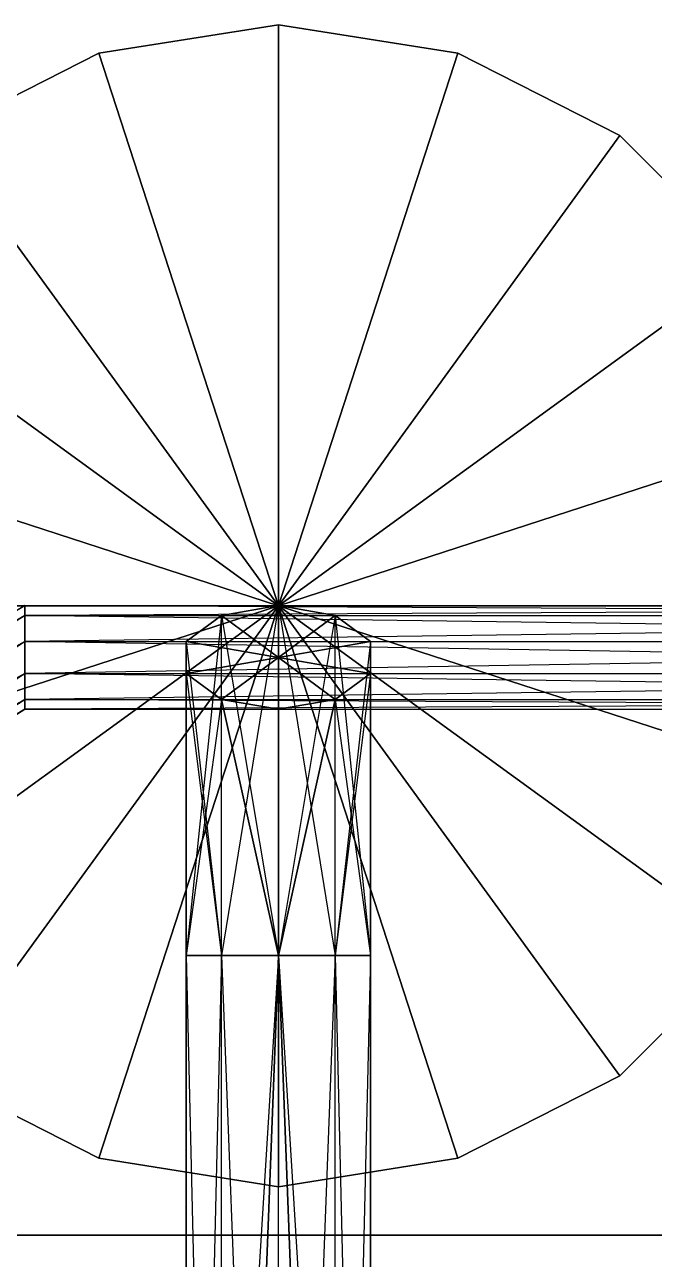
# Model space of a CAD drawing. Extents: x 0 to 4960, y -79 to 258.
# Drawn here: x 3379.4 to 3430.6, y 17.7 to 118.1 of the extents above; entities that cross this region are included whole.
import ezdxf

# ---------------------------------------------------------------- set-up
doc = ezdxf.new("R2010")
doc.units = 0
doc.layers.add('UB3D', color=1, linetype='CONTINUOUS')

msp = doc.modelspace()

# ---------------------------------------------------------------- linework, layer by layer
at = {"layer": 'UB3D', "color": 53}
for points in [[(3385.400792, 115.797965, -1825.511811), (3400.00002, 118.110256, -1825.511811), (3400.00002, 118.110256, -1614.488189), (3385.400792, 115.797965, -1614.488189)], [(3400, 70.866142, -1825.511811), (3400.00002, 118.110256, -1825.511811), (3385.400792, 115.797965, -1825.511811)], [(3400, 70.866142, -1614.488189), (3385.400792, 115.797965, -1614.488189), (3400.00002, 118.110256, -1614.488189)], [(3400, 70.866142, -1825.511811), (3414.599208, 115.797965, -1825.511811), (3400.00002, 118.110256, -1825.511811)], [(3400, 70.866142, -1614.488189), (3400.00002, 118.110256, -1614.488189), (3414.599208, 115.797965, -1614.488189)], [(3400.00002, 118.110256, -1825.511811), (3414.599208, 115.797965, -1825.511811), (3414.599208, 115.797965, -1614.488189), (3400.00002, 118.110256, -1614.488189)], [(3372.230638, 109.087437, -1825.511811), (3385.400792, 115.797965, -1825.511811), (3385.400792, 115.797965, -1614.488189), (3372.230638, 109.087437, -1614.488189)], [(3400, 70.866142, -1825.511811), (3385.400792, 115.797965, -1825.511811), (3372.230638, 109.087437, -1825.511811)], [(3400, 70.866142, -1614.488189), (3372.230638, 109.087437, -1614.488189), (3385.400792, 115.797965, -1614.488189)], [(3400, 70.866142, -1825.511811), (3427.769362, 109.087437, -1825.511811), (3414.599208, 115.797965, -1825.511811)], [(3400, 70.866142, -1614.488189), (3414.599208, 115.797965, -1614.488189), (3427.769362, 109.087437, -1614.488189)], [(3414.599208, 115.797965, -1825.511811), (3427.769362, 109.087437, -1825.511811), (3427.769362, 109.087437, -1614.488189), (3414.599208, 115.797965, -1614.488189)], [(3400, 70.866142, -1825.511811), (3372.230638, 109.087437, -1825.511811), (3361.778744, 98.635543, -1825.511811)], [(3400, 70.866142, -1614.488189), (3361.778744, 98.635543, -1614.488189), (3372.230638, 109.087437, -1614.488189)], [(3400, 70.866142, -1825.511811), (3438.221256, 98.635543, -1825.511811), (3427.769362, 109.087437, -1825.511811)], [(3400, 70.866142, -1614.488189), (3427.769362, 109.087437, -1614.488189), (3438.221256, 98.635543, -1614.488189)], [(3427.769362, 109.087437, -1825.511811), (3438.221256, 98.635543, -1825.511811), (3438.221256, 98.635543, -1614.488189), (3427.769362, 109.087437, -1614.488189)], [(3400, 70.866142, -1825.511811), (3361.778744, 98.635543, -1825.511811), (3355.068216, 85.465389, -1825.511811)], [(3400, 70.866142, -1614.488189), (3355.068216, 85.465389, -1614.488189), (3361.778744, 98.635543, -1614.488189)], [(3400, 70.866142, -1825.511811), (3444.931784, 85.465389, -1825.511811), (3438.221256, 98.635543, -1825.511811)], [(3400, 70.866142, -1614.488189), (3438.221256, 98.635543, -1614.488189), (3444.931784, 85.465389, -1614.488189)], [(3400, 70.866142, -1825.511811), (3355.068216, 85.465389, -1825.511811), (3352.755925, 70.866161, -1825.511811)], [(3400, 70.866142, -1614.488189), (3352.755925, 70.866122, -1614.488189), (3355.068216, 85.465389, -1614.488189)], [(3400, 70.866142, -1825.511811), (3447.244075, 70.866161, -1825.511811), (3444.931784, 85.465389, -1825.511811)], [(3400, 70.866142, -1825.511811), (3352.755925, 70.866161, -1825.511811), (3355.068216, 56.266894, -1825.511811)], [(3400, 70.866142, -1614.488189), (3355.068216, 56.266894, -1614.488189), (3352.755925, 70.866122, -1614.488189)], [(3400, 70.866142, -1825.511811), (3355.068216, 56.266894, -1825.511811), (3361.778744, 43.09674, -1825.511811)], [(3400, 70.866142, -1614.488189), (3361.778744, 43.09674, -1614.488189), (3355.068216, 56.266894, -1614.488189)], [(3400, 70.866142, -1825.511811), (3361.778744, 43.09674, -1825.511811), (3372.230638, 32.644847, -1825.511811)], [(3400, 70.866142, -1614.488189), (3372.230638, 32.644847, -1614.488189), (3361.778744, 43.09674, -1614.488189)], [(3400, 70.866142, -1825.511811), (3372.230638, 32.644847, -1825.511811), (3385.400792, 25.934318, -1825.511811)], [(3400, 70.866142, -1614.488189), (3385.400792, 25.934318, -1614.488189), (3372.230638, 32.644847, -1614.488189)], [(3400, 70.866142, -1825.511811), (3385.400792, 25.934318, -1825.511811), (3400.00002, 23.622028, -1825.511811)], [(3400, 70.866142, -1614.488189), (3400.00002, 23.622028, -1614.488189), (3385.400792, 25.934318, -1614.488189)], [(3400, 70.866142, -1825.511811), (3400.00002, 23.622028, -1825.511811), (3414.599208, 25.934318, -1825.511811)], [(3400, 70.866142, -1825.511811), (3414.599208, 25.934318, -1825.511811), (3427.769362, 32.644847, -1825.511811)], [(3400, 70.866142, -1825.511811), (3427.769362, 32.644847, -1825.511811), (3438.221256, 43.09674, -1825.511811)], [(3400, 70.866142, -1825.511811), (3438.221256, 43.09674, -1825.511811), (3444.931784, 56.266894, -1825.511811)], [(3400, 70.866142, -1614.488189), (3447.244075, 70.866122, -1614.488189), (3444.931784, 56.266894, -1614.488189)], [(3400, 70.866142, -1614.488189), (3444.931784, 56.266894, -1614.488189), (3438.221256, 43.09674, -1614.488189)], [(3400, 70.866142, -1614.488189), (3438.221256, 43.09674, -1614.488189), (3427.769362, 32.644847, -1614.488189)], [(3400, 70.866142, -1614.488189), (3427.769362, 32.644847, -1614.488189), (3414.599208, 25.934318, -1614.488189)], [(3400, 70.866142, -1614.488189), (3414.599208, 25.934318, -1614.488189), (3400.00002, 23.622028, -1614.488189)], [(3438.221256, 43.09674, -1825.511811), (3427.769362, 32.644847, -1825.511811), (3427.769362, 32.644847, -1614.488189), (3438.221256, 43.09674, -1614.488189)], [(3385.400792, 25.934318, -1825.511811), (3372.230638, 32.644847, -1825.511811), (3372.230638, 32.644847, -1614.488189), (3385.400792, 25.934318, -1614.488189)], [(3427.769362, 32.644847, -1825.511811), (3414.599208, 25.934318, -1825.511811), (3414.599208, 25.934318, -1614.488189), (3427.769362, 32.644847, -1614.488189)], [(3400.00002, 23.622028, -1825.511811), (3385.400792, 25.934318, -1825.511811), (3385.400792, 25.934318, -1614.488189), (3400.00002, 23.622028, -1614.488189)], [(3414.599208, 25.934318, -1825.511811), (3400.00002, 23.622028, -1825.511811), (3400.00002, 23.622028, -1614.488189), (3414.599208, 25.934318, -1614.488189)]]:
    msp.add_3dface(points, dxfattribs=at)
at = {"layer": 'UB3D', "color": 254}
for points in [[(3379.370079, 70.065157, -2995.370079), (3332.125984, 42.423071, -3000), (3379.370079, 70.870118, -3000)], [(3332.125984, 42.423071, -3000), (3379.370079, 70.870118, -3000), (3333.629921, 42.423071, -3004.629921)], [(3379.370079, 70.870118, -3000), (3333.629921, 42.423071, -3004.629921), (3379.370079, 70.065157, -3004.629921)], [(3379.370079, 70.065157, -2995.370079), (3536.850394, 70.065157, -2995.370079), (3379.370079, 70.870118, -3000)], [(3536.850394, 70.065157, -2995.370079), (3379.370079, 70.870118, -3000), (3536.850394, 70.870118, -3000)], [(3379.370079, 70.870118, -3000), (3536.850394, 70.870118, -3000), (3379.370079, 70.065157, -3004.629921)], [(3536.850394, 70.870118, -3000), (3379.370079, 70.065157, -3004.629921), (3536.850394, 70.065157, -3004.629921)], [(3400, 42.423071, -1512.125984), (3400, 70.870118, -1559.370079), (3395.370079, 42.423071, -1513.629921)], [(3400, 70.870118, -1559.370079), (3395.370079, 42.423071, -1513.629921), (3395.370079, 70.065157, -1559.370079)], [(3400, 70.870118, -1559.370079), (3400, 70.870118, -1716.850394), (3395.370079, 70.065157, -1559.370079)], [(3400, 70.870118, -1716.850394), (3395.370079, 70.065157, -1559.370079), (3395.370079, 70.065157, -1716.850394)], [(3400, 66.655709, -1716.850394), (3395.370079, 70.065157, -1716.850394), (3400, 70.870118, -1716.850394)], [(3395.370079, 70.065157, -1880.629921), (3400, 42.423071, -1927.874016), (3400, 70.870118, -1880.629921)], [(3395.370079, 70.065157, -1880.629921), (3395.370079, 70.065157, -1723.149606), (3400, 70.870118, -1880.629921)], [(3395.370079, 70.065157, -1723.149606), (3400, 70.870118, -1880.629921), (3400, 70.870118, -1723.149606)], [(3400, 66.655709, -1723.149606), (3400, 70.870118, -1723.149606), (3395.370079, 70.065157, -1723.149606)], [(3404.629921, 70.065157, -1559.370079), (3400, 42.423071, -1512.125984), (3400, 70.870118, -1559.370079)], [(3404.629921, 70.065157, -1559.370079), (3404.629921, 70.065157, -1716.850394), (3400, 70.870118, -1559.370079)], [(3404.629921, 70.065157, -1716.850394), (3400, 70.870118, -1559.370079), (3400, 70.870118, -1716.850394)], [(3400, 66.655709, -1716.850394), (3400, 70.870118, -1716.850394), (3404.629921, 70.065157, -1716.850394)], [(3400, 42.423071, -1927.874016), (3400, 70.870118, -1880.629921), (3404.629921, 42.423071, -1926.370079)], [(3400, 70.870118, -1880.629921), (3404.629921, 42.423071, -1926.370079), (3404.629921, 70.065157, -1880.629921)], [(3400, 70.870118, -1880.629921), (3400, 70.870118, -1723.149606), (3404.629921, 70.065157, -1880.629921)], [(3400, 70.870118, -1723.149606), (3404.629921, 70.065157, -1880.629921), (3404.629921, 70.065157, -1723.149606)], [(3400, 66.655709, -1723.149606), (3404.629921, 70.065157, -1723.149606), (3400, 70.870118, -1723.149606)], [(3333.629921, 42.423071, -2995.370079), (3379.370079, 70.065157, -2995.370079), (3332.125984, 42.423071, -3000)], [(3379.370079, 67.957953, -2992.511811), (3333.629921, 42.423071, -2995.370079), (3379.370079, 70.065157, -2995.370079)], [(3333.629921, 42.423071, -3004.629921), (3379.370079, 70.065157, -3004.629921), (3337.566929, 42.423071, -3007.488189)], [(3379.370079, 70.065157, -3004.629921), (3337.566929, 42.423071, -3007.488189), (3379.370079, 67.957953, -3007.488189)], [(3379.370079, 67.957953, -2992.511811), (3536.850394, 67.957953, -2992.511811), (3379.370079, 70.065157, -2995.370079)], [(3536.850394, 67.957953, -2992.511811), (3379.370079, 70.065157, -2995.370079), (3536.850394, 70.065157, -2995.370079)], [(3379.370079, 70.065157, -3004.629921), (3536.850394, 70.065157, -3004.629921), (3379.370079, 67.957953, -3007.488189)], [(3536.850394, 70.065157, -3004.629921), (3379.370079, 67.957953, -3007.488189), (3536.850394, 67.957953, -3007.488189)], [(3395.370079, 42.423071, -1513.629921), (3395.370079, 70.065157, -1559.370079), (3392.511811, 42.423071, -1517.566929)], [(3395.370079, 70.065157, -1559.370079), (3392.511811, 42.423071, -1517.566929), (3392.511811, 67.957953, -1559.370079)], [(3395.370079, 70.065157, -1559.370079), (3395.370079, 70.065157, -1716.850394), (3392.511811, 67.957953, -1559.370079)], [(3395.370079, 70.065157, -1716.850394), (3392.511811, 67.957953, -1559.370079), (3392.511811, 67.957953, -1716.850394)], [(3400, 66.655709, -1716.850394), (3392.511811, 67.957953, -1716.850394), (3395.370079, 70.065157, -1716.850394)], [(3392.511811, 67.957953, -1880.629921), (3395.370079, 42.423071, -1926.370079), (3395.370079, 70.065157, -1880.629921)], [(3392.511811, 67.957953, -1880.629921), (3392.511811, 67.957953, -1723.149606), (3395.370079, 70.065157, -1880.629921)], [(3392.511811, 67.957953, -1723.149606), (3395.370079, 70.065157, -1880.629921), (3395.370079, 70.065157, -1723.149606)], [(3400, 66.655709, -1723.149606), (3395.370079, 70.065157, -1723.149606), (3392.511811, 67.957953, -1723.149606)], [(3395.370079, 42.423071, -1926.370079), (3395.370079, 70.065157, -1880.629921), (3400, 42.423071, -1927.874016)], [(3404.629921, 42.423071, -1513.629921), (3404.629921, 70.065157, -1559.370079), (3400, 42.423071, -1512.125984)], [(3400, 66.655709, -1716.850394), (3404.629921, 70.065157, -1716.850394), (3407.488189, 67.957953, -1716.850394)], [(3400, 66.655709, -1723.149606), (3407.488189, 67.957953, -1723.149606), (3404.629921, 70.065157, -1723.149606)], [(3407.488189, 67.957953, -1559.370079), (3404.629921, 42.423071, -1513.629921), (3404.629921, 70.065157, -1559.370079)], [(3407.488189, 67.957953, -1559.370079), (3407.488189, 67.957953, -1716.850394), (3404.629921, 70.065157, -1559.370079)], [(3407.488189, 67.957953, -1716.850394), (3404.629921, 70.065157, -1559.370079), (3404.629921, 70.065157, -1716.850394)], [(3404.629921, 42.423071, -1926.370079), (3404.629921, 70.065157, -1880.629921), (3407.488189, 42.423071, -1922.433071)], [(3404.629921, 70.065157, -1880.629921), (3407.488189, 42.423071, -1922.433071), (3407.488189, 67.957953, -1880.629921)], [(3404.629921, 70.065157, -1880.629921), (3404.629921, 70.065157, -1723.149606), (3407.488189, 67.957953, -1880.629921)], [(3404.629921, 70.065157, -1723.149606), (3407.488189, 67.957953, -1880.629921), (3407.488189, 67.957953, -1723.149606)], [(3337.566929, 42.423071, -2992.511811), (3379.370079, 67.957953, -2992.511811), (3333.629921, 42.423071, -2995.370079)], [(3379.370079, 65.353465, -2992.511811), (3337.566929, 42.423071, -2992.511811), (3379.370079, 67.957953, -2992.511811)], [(3337.566929, 42.423071, -3007.488189), (3379.370079, 67.957953, -3007.488189), (3342.433071, 42.423071, -3007.488189)], [(3379.370079, 67.957953, -3007.488189), (3342.433071, 42.423071, -3007.488189), (3379.370079, 65.353465, -3007.488189)], [(3379.370079, 65.353465, -2992.511811), (3536.850394, 65.353465, -2992.511811), (3379.370079, 67.957953, -2992.511811)], [(3536.850394, 65.353465, -2992.511811), (3379.370079, 67.957953, -2992.511811), (3536.850394, 67.957953, -2992.511811)], [(3379.370079, 67.957953, -3007.488189), (3536.850394, 67.957953, -3007.488189), (3379.370079, 65.353465, -3007.488189)], [(3536.850394, 67.957953, -3007.488189), (3379.370079, 65.353465, -3007.488189), (3536.850394, 65.353465, -3007.488189)], [(3392.511811, 42.423071, -1517.566929), (3392.511811, 67.957953, -1559.370079), (3392.511811, 42.423071, -1522.433071)], [(3392.511811, 67.957953, -1559.370079), (3392.511811, 42.423071, -1522.433071), (3392.511811, 65.353465, -1559.370079)], [(3392.511811, 67.957953, -1559.370079), (3392.511811, 67.957953, -1716.850394), (3392.511811, 65.353465, -1559.370079)], [(3392.511811, 67.957953, -1716.850394), (3392.511811, 65.353465, -1559.370079), (3392.511811, 65.353465, -1716.850394)], [(3400, 66.655709, -1716.850394), (3392.511811, 65.353465, -1716.850394), (3392.511811, 67.957953, -1716.850394)], [(3392.511811, 65.353465, -1880.629921), (3392.511811, 42.423071, -1922.433071), (3392.511811, 67.957953, -1880.629921)], [(3392.511811, 42.423071, -1922.433071), (3392.511811, 67.957953, -1880.629921), (3395.370079, 42.423071, -1926.370079)], [(3392.511811, 65.353465, -1880.629921), (3392.511811, 65.353465, -1723.149606), (3392.511811, 67.957953, -1880.629921)], [(3392.511811, 65.353465, -1723.149606), (3392.511811, 67.957953, -1880.629921), (3392.511811, 67.957953, -1723.149606)], [(3400, 66.655709, -1723.149606), (3392.511811, 67.957953, -1723.149606), (3392.511811, 65.353465, -1723.149606)], [(3400, 66.655709, -1716.850394), (3407.488189, 67.957953, -1716.850394), (3407.488189, 65.353465, -1716.850394)], [(3400, 66.655709, -1723.149606), (3407.488189, 65.353465, -1723.149606), (3407.488189, 67.957953, -1723.149606)], [(3407.488189, 42.423071, -1517.566929), (3407.488189, 67.957953, -1559.370079), (3404.629921, 42.423071, -1513.629921)], [(3407.488189, 65.353465, -1559.370079), (3407.488189, 42.423071, -1517.566929), (3407.488189, 67.957953, -1559.370079)], [(3407.488189, 65.353465, -1559.370079), (3407.488189, 65.353465, -1716.850394), (3407.488189, 67.957953, -1559.370079)], [(3407.488189, 65.353465, -1716.850394), (3407.488189, 67.957953, -1559.370079), (3407.488189, 67.957953, -1716.850394)], [(3407.488189, 42.423071, -1922.433071), (3407.488189, 67.957953, -1880.629921), (3407.488189, 42.423071, -1917.566929)], [(3407.488189, 67.957953, -1880.629921), (3407.488189, 42.423071, -1917.566929), (3407.488189, 65.353465, -1880.629921)], [(3407.488189, 67.957953, -1880.629921), (3407.488189, 67.957953, -1723.149606), (3407.488189, 65.353465, -1880.629921)], [(3407.488189, 67.957953, -1723.149606), (3407.488189, 65.353465, -1880.629921), (3407.488189, 65.353465, -1723.149606)], [(3400, 66.655709, -1716.850394), (3395.370079, 63.246299, -1716.850394), (3392.511811, 65.353465, -1716.850394)], [(3400, 66.655709, -1723.149606), (3392.511811, 65.353465, -1723.149606), (3395.370079, 63.246299, -1723.149606)], [(3400, 66.655709, -1716.850394), (3400, 62.441339, -1716.850394), (3395.370079, 63.246299, -1716.850394)], [(3400, 66.655709, -1723.149606), (3395.370079, 63.246299, -1723.149606), (3400, 62.441339, -1723.149606)], [(3400, 66.655709, -1716.850394), (3407.488189, 65.353465, -1716.850394), (3404.629921, 63.246299, -1716.850394)], [(3400, 66.655709, -1716.850394), (3404.629921, 63.246299, -1716.850394), (3400, 62.441339, -1716.850394)], [(3400, 66.655709, -1723.149606), (3400, 62.441339, -1723.149606), (3404.629921, 63.246299, -1723.149606)], [(3400, 66.655709, -1723.149606), (3404.629921, 63.246299, -1723.149606), (3407.488189, 65.353465, -1723.149606)], [(3342.433071, 42.423071, -2992.511811), (3379.370079, 65.353465, -2992.511811), (3337.566929, 42.423071, -2992.511811)], [(3379.370079, 63.246299, -2995.370079), (3342.433071, 42.423071, -2992.511811), (3379.370079, 65.353465, -2992.511811)], [(3342.433071, 42.423071, -3007.488189), (3379.370079, 65.353465, -3007.488189), (3346.370079, 42.423071, -3004.629921)], [(3379.370079, 65.353465, -3007.488189), (3346.370079, 42.423071, -3004.629921), (3379.370079, 63.246299, -3004.629921)], [(3379.370079, 63.246299, -2995.370079), (3536.850394, 63.246299, -2995.370079), (3379.370079, 65.353465, -2992.511811)], [(3536.850394, 63.246299, -2995.370079), (3379.370079, 65.353465, -2992.511811), (3536.850394, 65.353465, -2992.511811)], [(3379.370079, 65.353465, -3007.488189), (3536.850394, 65.353465, -3007.488189), (3379.370079, 63.246299, -3004.629921)], [(3536.850394, 65.353465, -3007.488189), (3379.370079, 63.246299, -3004.629921), (3536.850394, 63.246299, -3004.629921)], [(3392.511811, 42.423071, -1522.433071), (3392.511811, 65.353465, -1559.370079), (3395.370079, 42.423071, -1526.370079)], [(3392.511811, 65.353465, -1559.370079), (3395.370079, 42.423071, -1526.370079), (3395.370079, 63.246299, -1559.370079)], [(3392.511811, 65.353465, -1559.370079), (3392.511811, 65.353465, -1716.850394), (3395.370079, 63.246299, -1559.370079)], [(3392.511811, 65.353465, -1716.850394), (3395.370079, 63.246299, -1559.370079), (3395.370079, 63.246299, -1716.850394)], [(3395.370079, 63.246299, -1880.629921), (3392.511811, 42.423071, -1917.566929), (3392.511811, 65.353465, -1880.629921)], [(3392.511811, 42.423071, -1917.566929), (3392.511811, 65.353465, -1880.629921), (3392.511811, 42.423071, -1922.433071)], [(3395.370079, 63.246299, -1880.629921), (3395.370079, 63.246299, -1723.149606), (3392.511811, 65.353465, -1880.629921)], [(3395.370079, 63.246299, -1723.149606), (3392.511811, 65.353465, -1880.629921), (3392.511811, 65.353465, -1723.149606)], [(3404.629921, 63.246299, -1559.370079), (3407.488189, 42.423071, -1522.433071), (3407.488189, 65.353465, -1559.370079)], [(3404.629921, 63.246299, -1559.370079), (3404.629921, 63.246299, -1716.850394), (3407.488189, 65.353465, -1559.370079)], [(3404.629921, 63.246299, -1716.850394), (3407.488189, 65.353465, -1559.370079), (3407.488189, 65.353465, -1716.850394)], [(3407.488189, 42.423071, -1917.566929), (3407.488189, 65.353465, -1880.629921), (3404.629921, 42.423071, -1913.629921)], [(3407.488189, 65.353465, -1880.629921), (3404.629921, 42.423071, -1913.629921), (3404.629921, 63.246299, -1880.629921)], [(3407.488189, 65.353465, -1880.629921), (3407.488189, 65.353465, -1723.149606), (3404.629921, 63.246299, -1880.629921)], [(3407.488189, 65.353465, -1723.149606), (3404.629921, 63.246299, -1880.629921), (3404.629921, 63.246299, -1723.149606)], [(3407.488189, 42.423071, -1522.433071), (3407.488189, 65.353465, -1559.370079), (3407.488189, 42.423071, -1517.566929)], [(3346.370079, 42.423071, -3000), (3379.370079, 63.246299, -2995.370079), (3342.433071, 42.423071, -2992.511811)], [(3379.370079, 62.441339, -3000), (3346.370079, 42.423071, -3000), (3379.370079, 63.246299, -2995.370079)], [(3346.370079, 42.423071, -3004.629921), (3379.370079, 63.246299, -3004.629921), (3347.874016, 42.423071, -3000)], [(3347.874016, 42.423071, -3000), (3379.370079, 62.441339, -3000), (3346.370079, 42.423071, -3000)], [(3379.370079, 63.246299, -3004.629921), (3347.874016, 42.423071, -3000), (3379.370079, 62.441339, -3000)], [(3379.370079, 62.441339, -3000), (3536.850394, 62.441339, -3000), (3379.370079, 63.246299, -2995.370079)], [(3536.850394, 62.441339, -3000), (3379.370079, 63.246299, -2995.370079), (3536.850394, 63.246299, -2995.370079)], [(3379.370079, 63.246299, -3004.629921), (3536.850394, 63.246299, -3004.629921), (3379.370079, 62.441339, -3000)], [(3536.850394, 63.246299, -3004.629921), (3379.370079, 62.441339, -3000), (3536.850394, 62.441339, -3000)], [(3400, 42.423071, -1913.629921), (3395.370079, 63.246299, -1880.629921), (3392.511811, 42.423071, -1917.566929)], [(3395.370079, 42.423071, -1526.370079), (3395.370079, 63.246299, -1559.370079), (3400, 42.423071, -1527.874016)], [(3395.370079, 63.246299, -1559.370079), (3400, 42.423071, -1527.874016), (3400, 62.441339, -1559.370079)], [(3395.370079, 63.246299, -1559.370079), (3395.370079, 63.246299, -1716.850394), (3400, 62.441339, -1559.370079)], [(3395.370079, 63.246299, -1716.850394), (3400, 62.441339, -1559.370079), (3400, 62.441339, -1716.850394)], [(3400, 62.441339, -1880.629921), (3400, 42.423071, -1913.629921), (3395.370079, 63.246299, -1880.629921)], [(3400, 62.441339, -1880.629921), (3400, 62.441339, -1723.149606), (3395.370079, 63.246299, -1880.629921)], [(3400, 62.441339, -1723.149606), (3395.370079, 63.246299, -1880.629921), (3395.370079, 63.246299, -1723.149606)], [(3400, 62.441339, -1559.370079), (3400, 42.423071, -1526.370079), (3404.629921, 63.246299, -1559.370079)], [(3400, 42.423071, -1526.370079), (3404.629921, 63.246299, -1559.370079), (3407.488189, 42.423071, -1522.433071)], [(3400, 62.441339, -1559.370079), (3400, 62.441339, -1716.850394), (3404.629921, 63.246299, -1559.370079)], [(3400, 62.441339, -1716.850394), (3404.629921, 63.246299, -1559.370079), (3404.629921, 63.246299, -1716.850394)], [(3404.629921, 42.423071, -1913.629921), (3404.629921, 63.246299, -1880.629921), (3400, 42.423071, -1912.125984)], [(3404.629921, 63.246299, -1880.629921), (3400, 42.423071, -1912.125984), (3400, 62.441339, -1880.629921)], [(3404.629921, 63.246299, -1880.629921), (3404.629921, 63.246299, -1723.149606), (3400, 62.441339, -1880.629921)], [(3404.629921, 63.246299, -1723.149606), (3400, 62.441339, -1880.629921), (3400, 62.441339, -1723.149606)], [(3400, 42.423071, -1527.874016), (3400, 62.441339, -1559.370079), (3400, 42.423071, -1526.370079)], [(3400, 42.423071, -1912.125984), (3400, 62.441339, -1880.629921), (3400, 42.423071, -1913.629921)], [(3395.370079, -78.740157, -1513.629921), (3395.370079, 42.423071, -1513.629921), (3392.511811, -78.740157, -1517.566929)], [(3395.370079, 42.423071, -1513.629921), (3392.511811, -78.740157, -1517.566929), (3392.511811, 42.423071, -1517.566929)], [(3392.511811, -78.740157, -1517.566929), (3392.511811, 42.423071, -1517.566929), (3392.511811, -78.740157, -1522.433071)], [(3392.511811, 42.423071, -1517.566929), (3392.511811, -78.740157, -1522.433071), (3392.511811, 42.423071, -1522.433071)], [(3392.511811, -78.740157, -1522.433071), (3392.511811, 42.423071, -1522.433071), (3395.370079, -78.740157, -1526.370079)], [(3392.511811, 42.423071, -1522.433071), (3395.370079, -78.740157, -1526.370079), (3395.370079, 42.423071, -1526.370079)], [(3395.370079, -78.740157, -1913.629921), (3400, 42.423071, -1913.629921), (3392.511811, -78.740157, -1917.566929)], [(3400, 42.423071, -1913.629921), (3392.511811, -78.740157, -1917.566929), (3392.511811, 42.423071, -1917.566929)], [(3392.511811, -78.740157, -1917.566929), (3392.511811, 42.423071, -1917.566929), (3392.511811, -78.740157, -1922.433071)], [(3392.511811, 42.423071, -1917.566929), (3392.511811, -78.740157, -1922.433071), (3392.511811, 42.423071, -1922.433071)], [(3392.511811, -78.740157, -1922.433071), (3392.511811, 42.423071, -1922.433071), (3395.370079, -78.740157, -1926.370079)], [(3392.511811, 42.423071, -1922.433071), (3395.370079, -78.740157, -1926.370079), (3395.370079, 42.423071, -1926.370079)], [(3400, -78.740157, -1512.125984), (3400, 42.423071, -1512.125984), (3395.370079, -78.740157, -1513.629921)], [(3400, 42.423071, -1512.125984), (3395.370079, -78.740157, -1513.629921), (3395.370079, 42.423071, -1513.629921)], [(3395.370079, -78.740157, -1526.370079), (3395.370079, 42.423071, -1526.370079), (3400, -78.740157, -1527.874016)], [(3395.370079, 42.423071, -1526.370079), (3400, -78.740157, -1527.874016), (3400, 42.423071, -1527.874016)], [(3400, -78.740157, -1912.125984), (3400, 42.423071, -1912.125984), (3395.370079, -78.740157, -1913.629921)], [(3400, 42.423071, -1912.125984), (3395.370079, -78.740157, -1913.629921), (3400, 42.423071, -1913.629921)], [(3395.370079, -78.740157, -1926.370079), (3395.370079, 42.423071, -1926.370079), (3400, -78.740157, -1927.874016)], [(3395.370079, 42.423071, -1926.370079), (3400, -78.740157, -1927.874016), (3400, 42.423071, -1927.874016)], [(3400, -78.740157, -1527.874016), (3400, 42.423071, -1527.874016), (3404.629921, -78.740157, -1526.370079)], [(3400, 42.423071, -1527.874016), (3404.629921, -78.740157, -1526.370079), (3400, 42.423071, -1526.370079)], [(3404.629921, -78.740157, -1526.370079), (3400, 42.423071, -1526.370079), (3407.488189, -78.740157, -1522.433071)], [(3400, 42.423071, -1526.370079), (3407.488189, -78.740157, -1522.433071), (3407.488189, 42.423071, -1522.433071)], [(3404.629921, -78.740157, -1513.629921), (3404.629921, 42.423071, -1513.629921), (3400, -78.740157, -1512.125984)], [(3404.629921, 42.423071, -1513.629921), (3400, -78.740157, -1512.125984), (3400, 42.423071, -1512.125984)], [(3400, -78.740157, -1927.874016), (3400, 42.423071, -1927.874016), (3404.629921, -78.740157, -1926.370079)], [(3400, 42.423071, -1927.874016), (3404.629921, -78.740157, -1926.370079), (3404.629921, 42.423071, -1926.370079)], [(3404.629921, -78.740157, -1913.629921), (3404.629921, 42.423071, -1913.629921), (3400, -78.740157, -1912.125984)], [(3404.629921, 42.423071, -1913.629921), (3400, -78.740157, -1912.125984), (3400, 42.423071, -1912.125984)], [(3407.488189, -78.740157, -1517.566929), (3407.488189, 42.423071, -1517.566929), (3404.629921, -78.740157, -1513.629921)], [(3407.488189, 42.423071, -1517.566929), (3404.629921, -78.740157, -1513.629921), (3404.629921, 42.423071, -1513.629921)], [(3404.629921, -78.740157, -1926.370079), (3404.629921, 42.423071, -1926.370079), (3407.488189, -78.740157, -1922.433071)], [(3404.629921, 42.423071, -1926.370079), (3407.488189, -78.740157, -1922.433071), (3407.488189, 42.423071, -1922.433071)], [(3407.488189, -78.740157, -1917.566929), (3407.488189, 42.423071, -1917.566929), (3404.629921, -78.740157, -1913.629921)], [(3407.488189, 42.423071, -1917.566929), (3404.629921, -78.740157, -1913.629921), (3404.629921, 42.423071, -1913.629921)], [(3407.488189, -78.740157, -1522.433071), (3407.488189, 42.423071, -1522.433071), (3407.488189, -78.740157, -1517.566929)], [(3407.488189, 42.423071, -1522.433071), (3407.488189, -78.740157, -1517.566929), (3407.488189, 42.423071, -1517.566929)], [(3407.488189, -78.740157, -1922.433071), (3407.488189, 42.423071, -1922.433071), (3407.488189, -78.740157, -1917.566929)], [(3407.488189, 42.423071, -1922.433071), (3407.488189, -78.740157, -1917.566929), (3407.488189, 42.423071, -1917.566929)]]:
    msp.add_3dface(points, dxfattribs=at)
at = {"layer": 'UB3D', "color": 94}
for points in [[(0, 19.685039, -3870), (4960.050236, 19.685039, -3870), (4960.050236, -19.685039, -3870), (0, -19.685039, -3870)], [(4960.050236, 19.685039, -719.999961), (0, 19.685039, -719.999961), (0, -19.685039, -719.999961), (4960.050236, -19.685039, -719.999961)], [(0, 19.685039, -719.999961), (0, 19.685039, -3870), (4960.050236, 19.685039, -3870)], [(0, 19.685039, -719.999961), (4960.050236, 19.685039, -3870), (4960.050236, 19.685039, -719.999961)], [(0, 19.685039, -719.999961), (4960.050236, 19.685039, -719.999961), (0, 19.685039, -719.999961)]]:
    msp.add_3dface(points, dxfattribs=at)

doc.saveas('drawing.dxf')
